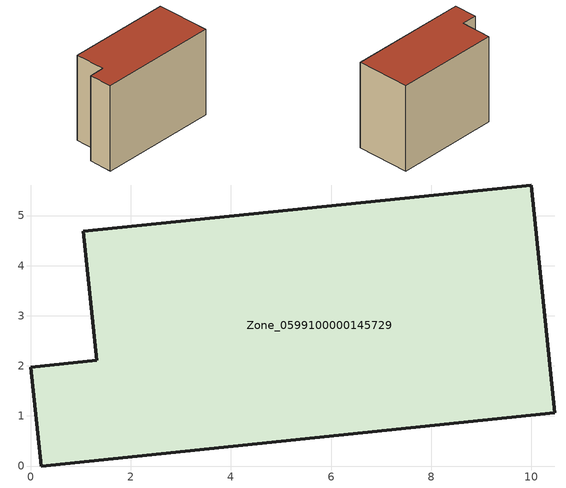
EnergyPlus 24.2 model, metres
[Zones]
Zone_0599100000145729
 floor ground (C_G): 0,1.97 1.32,2.11 1.05,4.69 10,5.61 10.47,1.06 0.21,0 z0
 wall outside (C_F): 1.32,2.11 0,1.97 0.21,0 10.47,1.06 10,5.61 1.05,4.69 1.32,2.11 z0:7.57
 roof outside (C_R): 10,5.61 1.05,4.69 1.32,2.11 0,1.97 0.21,0 10.47,1.06 z7.57
[BUILDING]
Pand.0599100000145729: North Axis=0; Terrain=City; Loads Convergence Tolerance Value=0.04; Temperature Convergence Tolerance Value=0.4; Solar Distribution=FullExterior; Maximum Number of Warmup Days=25; Minimum Number of Warmup Days=1
[Site:Location]
Rotterdam.The.Hague.AP_ZH_NLD Design_Conditions: Latitude=51.96; Longitude=4.45; Time Zone=1; Elevation=-4.5
[SITE:GROUNDTEMPERATURE:BUILDINGSURFACE]
18, 18, 18, 18, 18, 18, 18, 18, 18, 18, 18, 18
[MATERIAL] Thermal Absorptance=0.9; Solar Absorptance=0.7; Visible Absorptance=0.7
Name | Roughness | Thickness | Conductivity | Density | Specific Heat
G.TC.1946 | MediumSmooth | 0.15 | 1 | 540 | 1210
F.TC.1946 | Rough | 0.3 | 0.857143 | 1920 | 840
R.TC.1946 | MediumRough | 0.2 | 0.909091 | 1500 | 1000
[CONSTRUCTION]
C_G: G.TC.1946
C_F: F.TC.1946
C_R: R.TC.1946
[ZONE]
Zone_0599100000145729: Type=1; Multiplier=1; Ceiling Height=Autocalculate; Volume=Autocalculate; Floor Area=autocalculate; Part of Total Floor Area=Yes
[ZONEINFILTRATION:DESIGNFLOWRATE]
Infil_Zone_0599100000145729: Zone or ZoneList or Space or SpaceList=Zone_0599100000145729; Schedule=AlwaysOn; Design Flow Rate Calculation Method=Flow/Area; Flow Rate per Floor Area=0.003; Constant Term Coefficient=1; Temperature Term Coefficient=0; Velocity Term Coefficient=0; Velocity Squared Term Coefficient=0
[HVACTEMPLATE:ZONE:IDEALLOADSAIRSYSTEM]
Zone_0599100000145729: Maximum Heating Supply Air Temperature=50; Minimum Cooling Supply Air Temperature=13; Maximum Heating Supply Air Humidity Ratio=0.0156; Minimum Cooling Supply Air Humidity Ratio=0.0077; Heating Limit=NoLimit; Cooling Limit=NoLimit; Dehumidification Control Type=ConstantSensibleHeatRatio; Cooling Sensible Heat Ratio=0.7; Dehumidification Setpoint=60; Humidification Control Type=None; Humidification Setpoint=30; Outdoor Air Method=None; Outdoor Air Flow Rate per Person=0.00944; Outdoor Air Flow Rate per Zone Floor Area=0; Outdoor Air Flow Rate per Zone=0; Demand Controlled Ventilation Type=None; Outdoor Air Economizer Type=NoEconomizer; Heat Recovery Type=None; Sensible Heat Recovery Effectiveness=0.7; Latent Heat Recovery Effectiveness=0.65
[ZONECONTROL:THERMOSTAT]
ThermostatControl_Zone_0599100000145729: Zone or ZoneList=Zone_0599100000145729; Control Type Schedule=DualSetpointControlType; Control 1=Thermostat_Zone_0599100000145729; Temperature Difference Between Cutout And Setpoint=0
[THERMOSTATSETPOINT:DUALSETPOINT]
Thermostat_Zone_0599100000145729: Heating Setpoint Temperature Schedule=HeatingSetpoint_Zone_0599100000145729; Cooling Setpoint Temperature Schedule=CoolingSetpoint_Zone_0599100000145729
[SCHEDULE:COMPACT]
HeatingSetpoint_Zone_0599100000145729: Through: 12/31, For: AllDays, Until: 24:00, 21
CoolingSetpoint_Zone_0599100000145729: Through: 12/31, For: AllDays, Until: 24:00, 24
DualSetpointControlType: Through: 12/31, For: AllDays, Until: 24:00, 4
AlwaysOn: Through: 12/31, For: AllDays, Until: 24:00, 1
